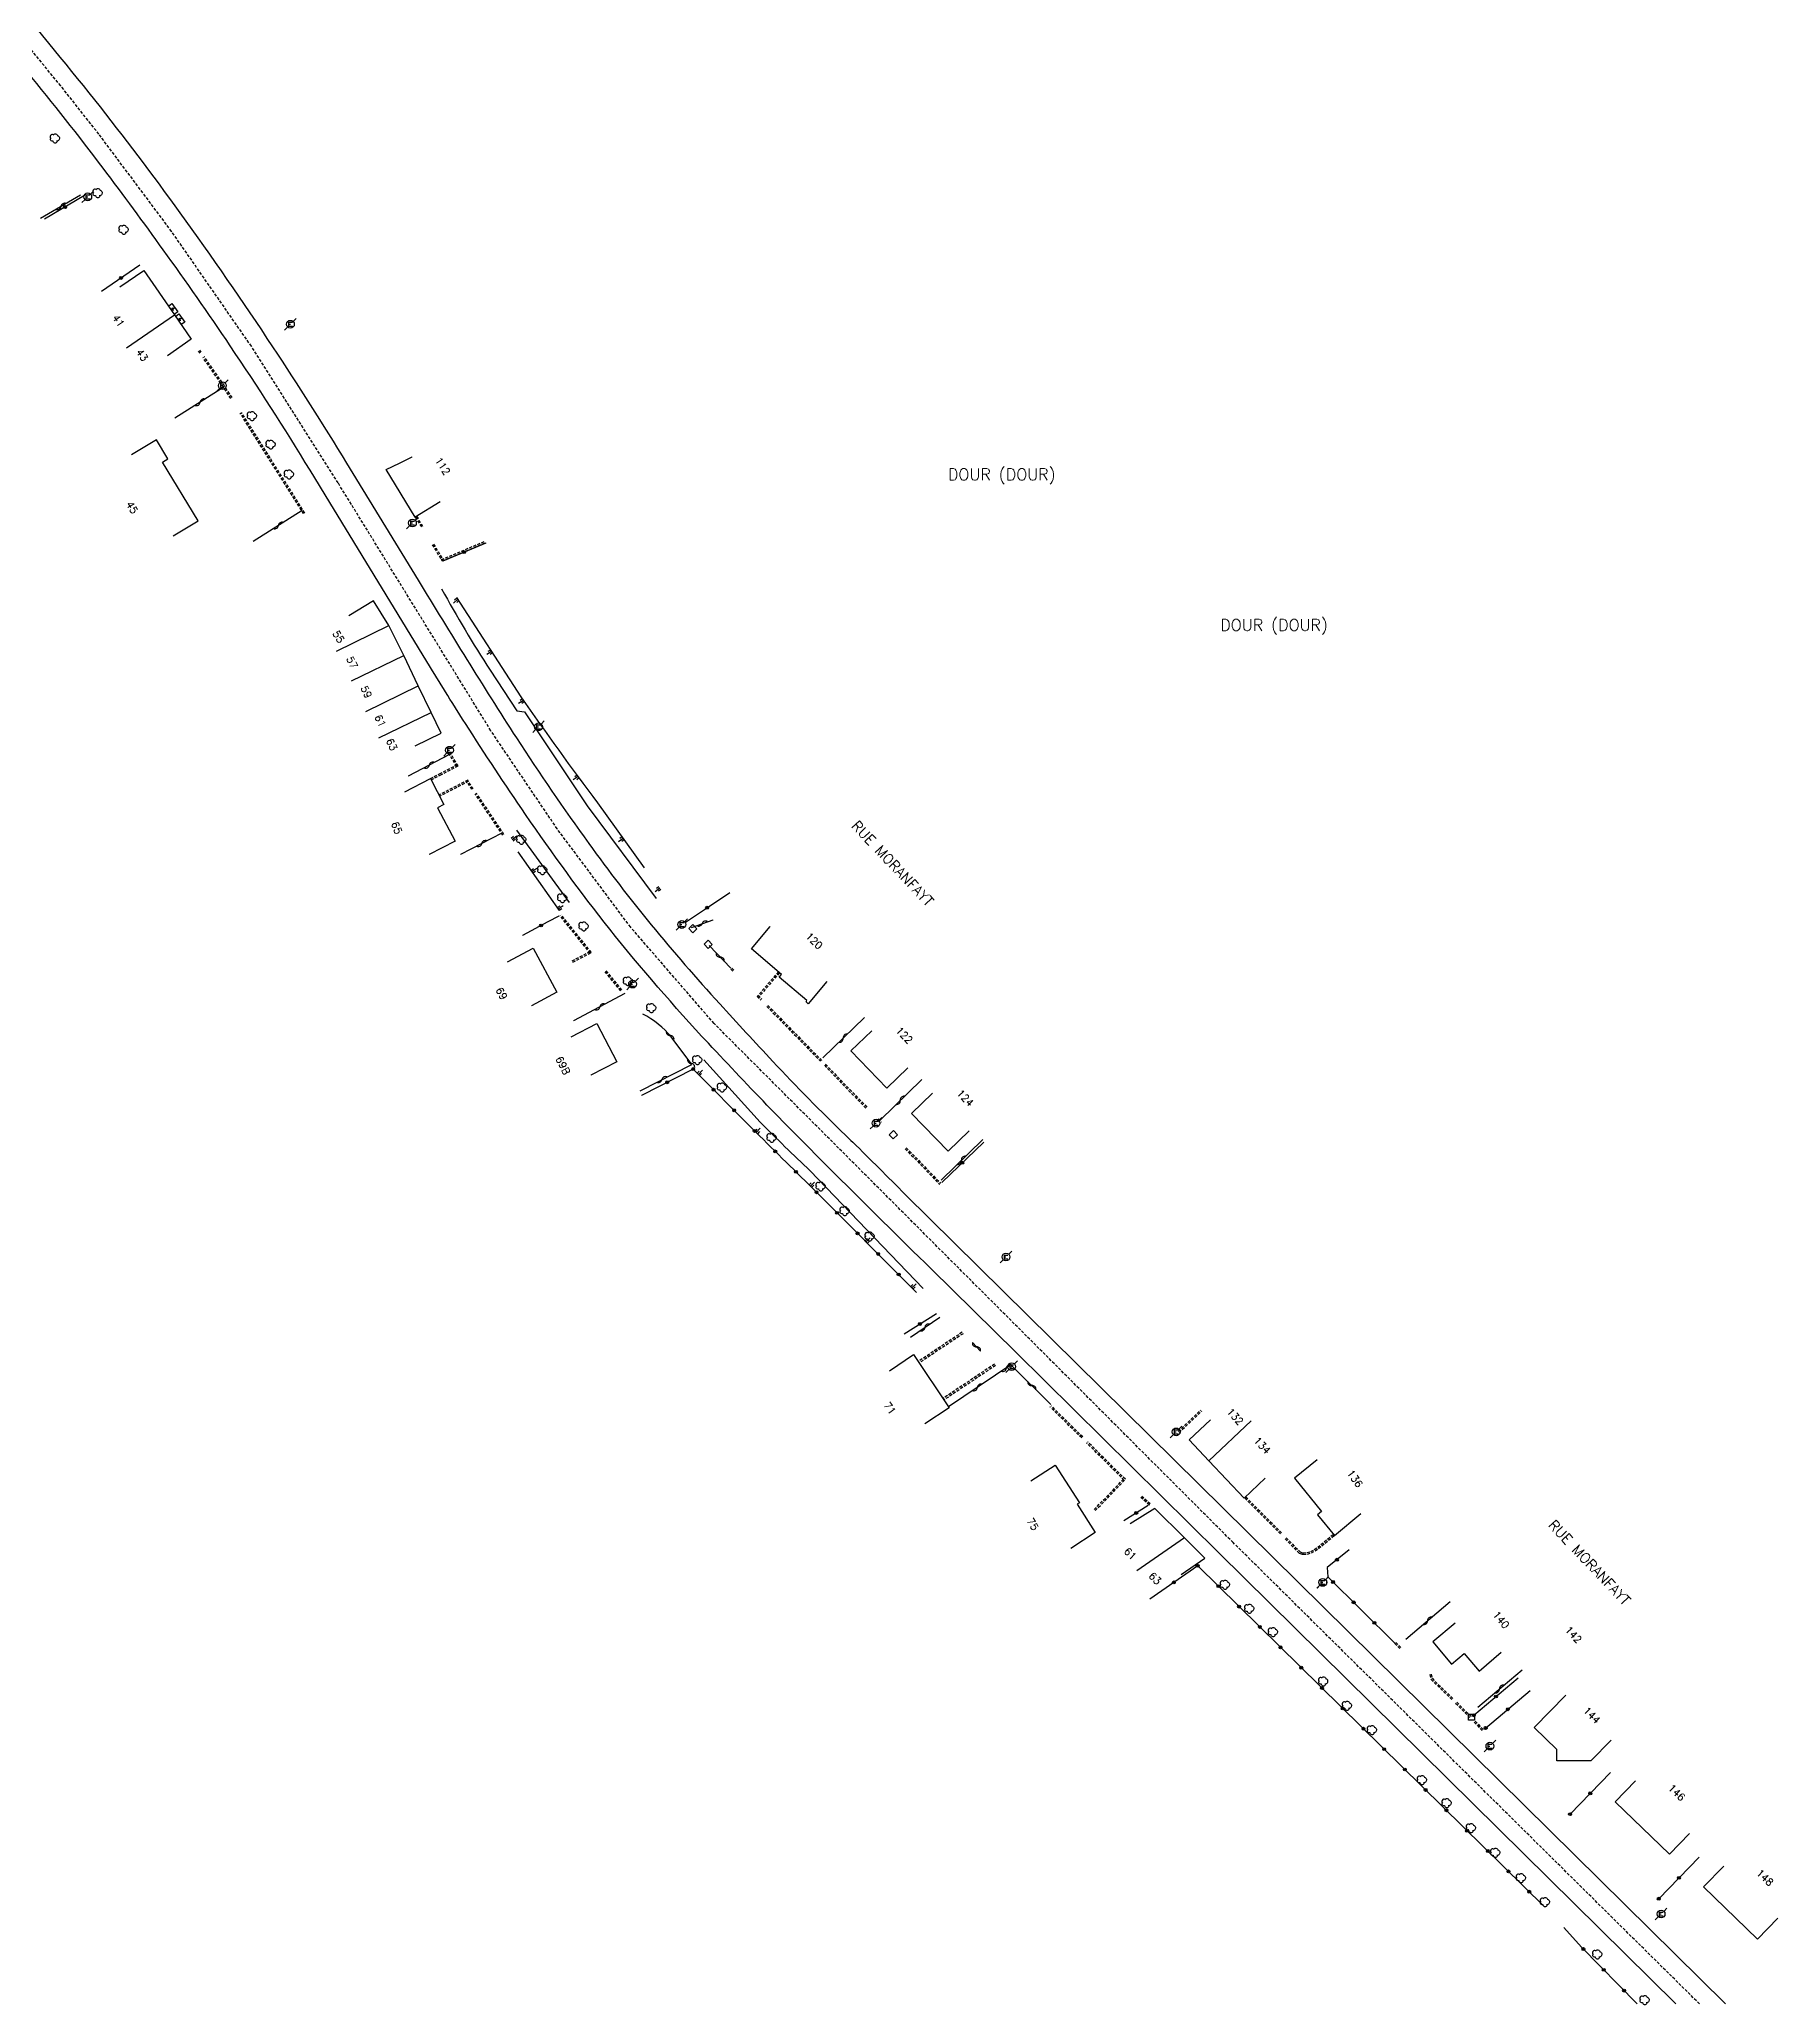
# Model space of a CAD drawing. Header units: millimetres. Extents: x 109000 to 110000, y 120000 to 121000.
# Drawn here: x 109311.5 to 109610.7, y 119999.9 to 120338 of the extents above; entities that cross this region are included whole.
import ezdxf
from ezdxf.enums import TextEntityAlignment as Align

# ---------------------------------------------------------------- set-up
doc = ezdxf.new("R2010")
doc.units = ezdxf.units.MM
doc.linetypes.add('DASHED', pattern=[0.75, 0.5, -0.25])
doc.layers.get('0').update_dxf_attribs({"linetype": 'CONTINUOUS'})
for name, color, linetype in [('W0001', 6, 'DASHED'), ('W0008', 7, 'CONTINUOUS'), ('W0100', 7, 'CONTINUOUS'), ('W0112', 1, 'DASHED'), ('W0211', 2, 'CONTINUOUS'), ('W0300', 7, 'CONTINUOUS'), ('W0310', 3, 'CONTINUOUS'), ('W0322', 7, 'CONTINUOUS'), ('W0471', 7, 'CONTINUOUS'), ('W0980', 7, 'CONTINUOUS'), ('W0989', 7, 'CONTINUOUS'), ('W0991', 7, 'CONTINUOUS'), ('W1102', 7, 'CONTINUOUS')]:
    doc.layers.add(name, color=color, linetype=linetype)
doc.styles.get("Standard").update_dxf_attribs({"font": 'romans.shx', "width": 0.85})

# ---------------------------------------------------------------- blocks, each defined once
blk = doc.blocks.new('T300')
for p, q in [((-0.8, 0.51), (-0.86, 0.34)), ((-0.86, 0.34), (-0.86, 0.17)), ((-0.86, 0.17), (-0.74, 0.06)), ((-0.69, 0.63), (-0.8, 0.51)), ((-0.8, -0.06), (-0.74, 0.06)), ((-0.74, 0.06), (-0.69, 0.11)), ((-0.57, 0.69), (-0.69, 0.63)), ((-0.46, 0.69), (-0.57, 0.69)), ((-0.29, 0.63), (-0.46, 0.69)), ((-0.29, 0.63), (-0.17, 0.74)), ((-0.23, 0.57), (-0.29, 0.63)), ((-0.17, 0.74), (-0.06, 0.8)), ((-0.06, 0.8), (0.06, 0.8)), ((0.06, 0.8), (0.23, 0.74)), ((0.23, 0.74), (0.34, 0.63)), ((0.34, 0.63), (0.4, 0.51)), ((0.46, 0.46), (0.34, 0.46)), ((0.4, 0.51), (0.4, 0.46)), ((0.57, 0.4), (0.46, 0.46)), ((0.57, 0.4), (0.69, 0.29)), ((0.69, 0.29), (0.74, 0.17)), ((0.74, 0.06), (0.69, -0.17)), ((0.74, 0.17), (0.74, 0.06)), ((-0.8, -0.17), (-0.8, -0.06)), ((-0.8, -0.23), (-0.8, -0.17)), ((-0.74, -0.34), (-0.8, -0.23)), ((-0.69, -0.4), (-0.74, -0.34)), ((-0.51, -0.46), (-0.69, -0.4)), ((-0.4, -0.46), (-0.51, -0.46)), ((-0.4, -0.46), (-0.34, -0.46)), ((-0.34, -0.46), (-0.34, -0.4)), ((-0.34, -0.51), (-0.34, -0.46)), ((-0.29, -0.63), (-0.34, -0.51)), ((-0.17, -0.74), (-0.29, -0.63)), ((-0.06, -0.8), (-0.17, -0.74)), ((0.06, -0.8), (-0.06, -0.8)), ((0.17, -0.74), (0.06, -0.8)), ((0.23, -0.69), (0.17, -0.74)), ((0.29, -0.46), (0.23, -0.46)), ((0.29, -0.63), (0.23, -0.69)), ((0.46, -0.4), (0.29, -0.46)), ((0.34, -0.51), (0.29, -0.63)), ((0.34, -0.51), (0.34, -0.46)), ((0.57, -0.34), (0.46, -0.4)), ((0.63, -0.29), (0.57, -0.34)), ((0.69, -0.17), (0.63, -0.29))]:
    blk.add_line(p, q)
blk = doc.blocks.new('T471')
for p, q in [((-0.333334, 0.333334), (-0.333334, -0.333334)), ((-0.333334, 0.333334), (0.333334, 0.333334)), ((-0.333334, 0), (0, 0)), ((0.500001, 0.500001), (1.000002, 1.000002)), ((-0.500001, -0.500001), (-1.000002, -1.000002)), ((-0.333334, -0.333334), (0.333334, -0.333334))]:
    blk.add_line(p, q)
blk.add_ellipse((0, 0), major_axis=(0.471405, 0.471405), ratio=1, start_param=5.4977871438, end_param=11.780972451)
blk = doc.blocks.new('t112o')
at = {"color": 0, "linetype": 'Continuous'}
for p, q in [((-0.5, 0.5), (0.5, 0.5)), ((-0.5, -0.5), (-0.5, 0.5)), ((0.5, 0.5), (0.5, -0.5)), ((0.5, -0.5), (-0.5, -0.5))]:
    blk.add_line(p, q, dxfattribs=at)
blk = doc.blocks.new('t322o')
at = {"color": 0, "linetype": 'Continuous'}
for radius in [0.25, 0.15]:
    blk.add_circle((0, 0), radius, dxfattribs=at)
blk = doc.blocks.new('t310o')
at = {"color": 0, "linetype": 'Continuous'}
for centre, start, end in [((-0.5, 0.38), 216.8699, 323.1304), ((0.5, -0.37), 36.8699, 143.1303)]:
    blk.add_arc(centre, 0.625, start, end, dxfattribs=at)
blk = doc.blocks.new('t211o')
at = {"color": 0, "linetype": 'Continuous'}
for p, q in [((-0.29, 0.5), (-0.29, 0)), ((0, 1), (0, 0)), ((0.29, 0.5), (0.29, 0))]:
    blk.add_line(p, q, dxfattribs=at)

msp = doc.modelspace()

# ---------------------------------------------------------------- linework, layer by layer
at = {"layer": 'W0001'}
msp.add_lwpolyline([(109597.26, 120000), (109517, 120079.36), (109427.66, 120168.66), (109413.28, 120185.26), (109400.67, 120202.14), (109389.25, 120219.03), (109362.97, 120261.65), (109348.03, 120285.17), (109334.3, 120304.94), (109321.78, 120321.68), (109315.22, 120329.98), (109307.22, 120339.71), (109208.82, 120457.82), (109161.35, 120514.74), (109116.38, 120568.63), (109116.38, 120568.63)], dxfattribs=at)
at = {"layer": 'W0008'}
for points in [[(109118.71, 120570.53), (109154.35, 120527.82), (109161.64, 120519.09), (109209.69, 120461.46), (109289.03, 120366.23), (109305.04, 120347.03, -0.0061), (109321.04, 120327.56, -0.011), (109335.73, 120308.12, -0.0107), (109351.69, 120285.07, -0.0085), (109364.43, 120265.03), (109376.75, 120244.94, 0.0068), (109393.64, 120217.79, 0.0126), (109406.1, 120199.64, 0.0147), (109416.85, 120185.62, 0.0122), (109428.64, 120172.06, 0.0049), (109437.78, 120162.14, 0.0137), (109450.31, 120149.42, -0.0006), (109451.54, 120148.25, -0.0036), (109460.56, 120139.24), (109519.46, 120081.15), (109601.76, 120000)], [(109593.18, 120000), (109514.54, 120077.58), (109479.59, 120112.1), (109465.01, 120126.45, -0.0018), (109448.44, 120142.81, -0.0101), (109426.69, 120165.26, -0.0187), (109409.71, 120184.89, -0.0173), (109395.23, 120204.63, -0.0088), (109384.87, 120220.27, -0.0045), (109378.85, 120229.93), (109361.51, 120258.27), (109358.14, 120263.83, 0.0126), (109344.38, 120285.27, 0.0072), (109332.87, 120301.76, 0.0062), (109322.52, 120315.81, 0.0117), (109309.4, 120332.4)]]:
    msp.add_lwpolyline(points, format="xyb", dxfattribs=at)
at = {"layer": 'W0100'}
for p, q in [((109334.86, 120291.79), (109334.25, 120291.37)), ((109334.47, 120291.76), (109334.25, 120291.37)), ((109334.25, 120291.37), (109334.7, 120291.43)), ((109336.07, 120290.03), (109335.46, 120289.61)), ((109335.69, 120290), (109335.46, 120289.61)), ((109335.46, 120289.61), (109335.91, 120289.67))]:
    msp.add_line(p, q, dxfattribs=at)
for points in [[(109325.39, 120295.38), (109329.51, 120298.22), (109334.78, 120290.6), (109337.69, 120286.37), (109333.58, 120283.52), (109333.58, 120283.52)], [(109333.75, 120292.08), (109334.36, 120292.5), (109335.35, 120291.07), (109334.74, 120290.65), (109334.74, 120290.65)], [(109334.97, 120290.31), (109335.56, 120290.73), (109336.58, 120289.32), (109335.95, 120288.89), (109335.95, 120288.89)], [(109334.58, 120252.56), (109338.86, 120255.16), (109332.75, 120265.24), (109333.67, 120265.79), (109331.69, 120269.07), (109327.41, 120266.48), (109327.41, 120266.48)], [(109380.5, 120258.39), (109376.23, 120255.77), (109371.21, 120263.98), (109373.5, 120265.08), (109375.72, 120266.14), (109375.72, 120266.14)], [(109376.21, 120216.4), (109380.71, 120218.59), (109378.97, 120222.16), (109376.74, 120226.73), (109374.26, 120231.97), (109371.7, 120237.11), (109369.08, 120241.39), (109364.81, 120238.78), (109364.81, 120238.78)], [(109374.42, 120208.51), (109378.85, 120210.83), (109381.18, 120206.36), (109380.08, 120205.78), (109383.09, 120200.04), (109378.65, 120197.72), (109378.65, 120197.72)], [(109447.08, 120175.87), (109443.86, 120172.04), (109443.52, 120172.38), (109443.65, 120172.59), (109438.86, 120176.63), (109439.25, 120177.1), (109434.1, 120181.5), (109437.32, 120185.32), (109437.32, 120185.32)], [(109392.14, 120179.27), (109396.55, 120181.64), (109400.63, 120174.03), (109396.22, 120171.67), (109396.22, 120171.67)], [(109403.05, 120166.34), (109407.48, 120168.65), (109410.91, 120162.09), (109406.48, 120159.77), (109406.48, 120159.77)], [(109461.01, 120161.01), (109457.42, 120157.53), (109451.21, 120163.94), (109454.8, 120167.42), (109454.8, 120167.42)], [(109471.55, 120150.17), (109467.96, 120146.69), (109461.67, 120153.18), (109465.26, 120156.66), (109465.26, 120156.66)], [(109457.85, 120108.91), (109462, 120111.69), (109468.11, 120102.55), (109463.96, 120099.77), (109463.96, 120099.77)], [(109522.53, 120090.45), (109518.89, 120087.02), (109512.82, 120093.44), (109509.46, 120097.03), (109513.1, 120100.46), (109513.1, 120100.46)], [(109482.16, 120089.95), (109486.36, 120092.67), (109490.54, 120086.22), (109490.14, 120085.95), (109493.27, 120081.07), (109489.07, 120078.35), (109489.07, 120078.35)], [(109531.44, 120093.59), (109527.57, 120090.43), (109532.23, 120084.73), (109531.52, 120084.15), (109534.42, 120080.6), (109539, 120084.35), (109539, 120084.35)], [(109508.03, 120073.86), (109512.14, 120076.7), (109508.65, 120080.18), (109503.51, 120085.24), (109499.28, 120082.57), (109499.28, 120082.57)], [(109555.2, 120065.48), (109551.38, 120062.26), (109554.59, 120058.46), (109556.76, 120060.3), (109559.34, 120057.25), (109563.16, 120060.48), (109563.16, 120060.48)], [(109582.08, 120045.39), (109578.57, 120041.83), (109572.71, 120041.78), (109572.72, 120043.73), (109568.82, 120047.56), (109574.24, 120053.09), (109574.24, 120053.09)], [(109595.57, 120029.31), (109592.09, 120025.73), (109582.78, 120034.77), (109586.26, 120038.36), (109586.26, 120038.36)], [(109610.73, 120014.71), (109607.24, 120011.13), (109597.98, 120020.13), (109601.47, 120023.71), (109601.47, 120023.71)]]:
    msp.add_lwpolyline(points, dxfattribs=at)
at = {"layer": 'W0112'}
for p, q in [((109339.2, 120283.99), (109338.96, 120284.32)), ((109339.41, 120284.13), (109339.16, 120284.47)), ((109342.79, 120278.81), (109339.72, 120283.23)), ((109342.99, 120278.96), (109339.93, 120283.37)), ((109344.51, 120276.19), (109342.78, 120278.82)), ((109344.72, 120276.33), (109342.99, 120278.96)), ((109357.03, 120256.34), (109346.11, 120273.66)), ((109357.24, 120256.47), (109346.32, 120273.79)), ((109376.23, 120255.78), (109377.33, 120254.02)), ((109376.45, 120255.91), (109377.54, 120254.15)), ((109380.75, 120248.47), (109388.13, 120251.57)), ((109379.16, 120251.02), (109380.85, 120248.24)), ((109379.38, 120251.15), (109381.06, 120248.37)), ((109380.85, 120248.24), (109388.23, 120251.33)), ((109383.39, 120212.85), (109381.85, 120215.39)), ((109383.6, 120212.98), (109382.06, 120215.52)), ((109378.85, 120210.82), (109380.41, 120211.62)), ((109378.97, 120210.59), (109380.52, 120211.39)), ((109380.41, 120211.62), (109383.49, 120213.21)), ((109380.52, 120211.39), (109383.6, 120212.98)), ((109385.26, 120210.51), (109380.34, 120207.97)), ((109385.37, 120210.29), (109380.45, 120207.75)), ((109386, 120208.91), (109385.05, 120210.37)), ((109386.21, 120209.04), (109385.26, 120210.51)), ((109391.3, 120201.06), (109386.55, 120208.16)), ((109391.51, 120201.2), (109386.76, 120208.3)), ((109406.36, 120180.74), (109401.14, 120187.22)), ((109406.55, 120180.9), (109401.33, 120187.38)), ((109403.24, 120179.44), (109406.44, 120181.12)), ((109403.36, 120179.21), (109406.55, 120180.9)), ((109411.6, 120174.27), (109408.79, 120177.73)), ((109411.8, 120174.43), (109408.98, 120177.88)), ((109430.54, 120178.02), (109430.93, 120177.64)), ((109430.72, 120178.2), (109431.1, 120177.82)), ((109438.73, 120177.55), (109435.1, 120173.3)), ((109438.92, 120177.38), (109435.29, 120173.14)), ((109435.1, 120173.3), (109435.7, 120172.68)), ((109435.28, 120173.48), (109435.88, 120172.85)), ((109436.76, 120171.59), (109445.99, 120162.15)), ((109436.94, 120171.76), (109446.17, 120162.32)), ((109446.65, 120161.47), (109453.84, 120154.04)), ((109446.83, 120161.65), (109454.02, 120154.22)), ((109455.71, 120152.09), (109456.25, 120151.52)), ((109455.89, 120152.26), (109456.43, 120151.69)), ((109460.57, 120147.1), (109466.5, 120140.99)), ((109460.75, 120147.27), (109466.68, 120141.16)), ((109470.35, 120115.54), (109462.8, 120110.49)), ((109470.51, 120115.29), (109462.97, 120110.25)), ((109475.93, 120110.06), (109467.05, 120104.13)), ((109476.1, 120109.82), (109467.22, 120103.88)), ((109490.94, 120097.36), (109485.52, 120102.69)), ((109491.11, 120097.54), (109485.7, 120102.87)), ((109507.54, 120098.49), (109511.47, 120102.19)), ((109507.71, 120098.31), (109511.64, 120102.01)), ((109498.27, 120090.06), (109491.79, 120096.51)), ((109498.45, 120090.24), (109491.97, 120096.69)), ((109493.1, 120085.04), (109498.27, 120090.41)), ((109493.28, 120084.86), (109498.45, 120090.24)), ((109502.58, 120085.81), (109501.14, 120087.1)), ((109502.74, 120086), (109501.3, 120087.29)), ((109518.99, 120087.03), (109525.16, 120080.84)), ((109519.16, 120087.21), (109525.34, 120081.02)), ((109525.95, 120080.01), (109528.24, 120077.67)), ((109526.13, 120080.19), (109528.42, 120077.85)), ((109532.11, 120079), (109534.26, 120080.79)), ((109532.27, 120078.8), (109534.42, 120080.6)), ((109528.24, 120077.67), (109528.38, 120077.56)), ((109528.38, 120077.56), (109528.54, 120077.47)), ((109528.42, 120077.85), (109528.52, 120077.76)), ((109528.52, 120077.76), (109528.64, 120077.7)), ((109528.54, 120077.47), (109528.71, 120077.41)), ((109528.64, 120077.7), (109528.78, 120077.65)), ((109528.71, 120077.41), (109528.89, 120077.37)), ((109528.78, 120077.65), (109528.93, 120077.61)), ((109528.89, 120077.37), (109529.08, 120077.34)), ((109528.93, 120077.61), (109529.1, 120077.59)), ((109529.08, 120077.34), (109529.79, 120077.38)), ((109529.1, 120077.59), (109529.74, 120077.63)), ((109529.74, 120077.63), (109530.37, 120077.83)), ((109529.79, 120077.38), (109530.46, 120077.6)), ((109530.37, 120077.83), (109530.97, 120078.15)), ((109530.46, 120077.6), (109531.11, 120077.94)), ((109530.97, 120078.15), (109531.56, 120078.55)), ((109531.11, 120077.94), (109531.71, 120078.35)), ((109531.56, 120078.55), (109532.11, 120079)), ((109531.71, 120078.35), (109532.27, 120078.8)), ((109544.99, 120062.19), (109545.92, 120061.25)), ((109544.81, 120062.01), (109545.75, 120061.07)), ((109550.85, 120056.64), (109551.07, 120055.82)), ((109551.07, 120055.82), (109554.71, 120052.28)), ((109551.09, 120056.71), (109551.31, 120055.89)), ((109551.24, 120056), (109554.88, 120052.45)), ((109555.3, 120051.71), (109557.76, 120049.24)), ((109555.48, 120051.88), (109557.94, 120049.42)), ((109558.66, 120048.65), (109560.03, 120047.19)), ((109558.48, 120048.48), (109559.85, 120047.02))]:
    msp.add_line(p, q, dxfattribs=at)
at = {"layer": 'W0211'}
for points in [[(109380.78, 120243.43, 0.0173), (109389.11, 120229.44), (109393.73, 120222.45), (109395.06, 120222.25), (109405.83, 120206.11), (109417.68, 120190.16), (109417.68, 120190.16)], [(109415.68, 120195.45), (109407.69, 120206.61, -0.0112), (109394.48, 120224.88), (109383.39, 120241.93), (109383.39, 120241.93)], [(109463.63, 120123.05), (109444.21, 120143.29, -0.0076), (109435.59, 120151.7), (109425.91, 120162.42), (109425.91, 120162.42)]]:
    msp.add_lwpolyline(points, format="xyb", dxfattribs=at)
for points in [[(109402.8, 120189.46), (109393.73, 120201.9), (109393.73, 120201.9)], [(109393.88, 120198.18), (109401.02, 120188.12), (109401.02, 120188.12)]]:
    msp.add_lwpolyline(points, dxfattribs=at)
at = {"layer": 'W0310'}
for points in [[(109318.63, 120311.19), (109311.72, 120307.17), (109311.72, 120307.17)], [(109343.32, 120278.14), (109334.87, 120272.81), (109334.87, 120272.81)], [(109356.8, 120256.94), (109348.34, 120251.6), (109348.34, 120251.6)], [(109382.11, 120214.93), (109375.02, 120211.22), (109375.02, 120211.22)], [(109391.13, 120201.42), (109384.04, 120197.71), (109384.04, 120197.71)], [(109423.8, 120185.18), (109427.52, 120186.52), (109427.52, 120186.52)], [(109430.54, 120178.15), (109426.8, 120182.09), (109426.8, 120182.09)], [(109412.31, 120173.83), (109403.5, 120169.11), (109403.5, 120169.11)], [(109446.4, 120162.73), (109453.57, 120169.69), (109453.57, 120169.69)], [(109456.23, 120152.05), (109463.4, 120159.01), (109463.4, 120159.01)], [(109466.73, 120141.72), (109473.91, 120148.68), (109473.91, 120148.68)], [(109461.49, 120114.69), (109466.55, 120118.12), (109466.55, 120118.12)], [(109472.14, 120113.76), (109473.55, 120112.26), (109473.55, 120112.26)], [(109485.63, 120103.12), (109478.77, 120109.91), (109468, 120102.72), (109468, 120102.72)], [(109546.72, 120062.74), (109554.35, 120069.19), (109554.35, 120069.19)], [(109559.12, 120051.03), (109566.76, 120057.48), (109566.76, 120057.48)]]:
    msp.add_lwpolyline(points, dxfattribs=at)
msp.add_lwpolyline([(109414.92, 120157.1), (109423.83, 120161.63), (109420.31, 120166.37, 0.0947), (109415.42, 120170.29), (109415.42, 120170.29)], format="xyb", dxfattribs=at)
at = {"layer": 'W0322'}
for points in [[(109319.32, 120311.08), (109312.41, 120307.05), (109312.41, 120307.05)], [(109328.81, 120299.15), (109322.24, 120294.58), (109322.24, 120294.58)], [(109381.04, 120248.23), (109388.42, 120251.33), (109388.42, 120251.33)], [(109422.73, 120186.1), (109426.22, 120188.41), (109430.39, 120191.17), (109430.39, 120191.17)], [(109400.97, 120187.14), (109399.08, 120186.14), (109394.67, 120183.8), (109394.67, 120183.8)], [(109466.89, 120141.3), (109474.07, 120148.26), (109474.07, 120148.26)], [(109460.39, 120115.25), (109465.93, 120118.75), (109465.93, 120118.75)], [(109502.39, 120085.76), (109498.17, 120083.08), (109498.17, 120083.08)], [(109536.96, 120078.08), (109533.2, 120075.07), (109533.3, 120073.46), (109544.86, 120062.02), (109544.86, 120062.02)], [(109570.59, 120016.69), (109510.9, 120075.35), (109502.69, 120069.64), (109502.69, 120069.64)], [(109558.41, 120049.64), (109566.04, 120056.09), (109566.04, 120056.09)], [(109560.46, 120047.45), (109568.1, 120053.9), (109568.1, 120053.9)], [(109574.98, 120032.63), (109581.95, 120039.8), (109581.95, 120039.8)], [(109590.25, 120018.08), (109597.21, 120025.26), (109597.21, 120025.26)], [(109586.52, 120000), (109576.96, 120009.76), (109573.92, 120013.13), (109573.92, 120013.13)]]:
    msp.add_lwpolyline(points, dxfattribs=at)
msp.add_lwpolyline([(109462.53, 120122.39), (109444.63, 120140.3, -0.0006), (109434.2, 120150.62), (109424.07, 120160.81), (109415.15, 120156.28), (109415.15, 120156.28)], format="xyb", dxfattribs=at)
at = {"layer": 'W1102'}
for points in [[(109326.55, 120284.91), (109334.78, 120290.6), (109334.78, 120290.6)], [(109362.71, 120232.74), (109371.7, 120237.11), (109371.7, 120237.11)], [(109365.26, 120227.6), (109374.26, 120231.97), (109374.26, 120231.97)], [(109367.75, 120222.36), (109376.74, 120226.73), (109376.74, 120226.73)], [(109369.98, 120217.79), (109378.97, 120222.16), (109378.97, 120222.16)], [(109520.09, 120100.3), (109512.82, 120093.44), (109512.82, 120093.44)], [(109508.65, 120080.18), (109500.43, 120074.5), (109500.43, 120074.5)]]:
    msp.add_lwpolyline(points, dxfattribs=at)

# ---------------------------------------------------------------- block references
at = {"layer": 'W0112', "rotation": 314.2271000000001}
for p in [(109424.02, 120184.97), (109426.66, 120182.28), (109458.52, 120149.52)]:
    msp.add_blockref('t112o', p, dxfattribs=at)
at = {"layer": 'W0112'}
msp.add_blockref('t112o', (109558.03, 120049.31), dxfattribs=at)
at = {"layer": 'W0211'}
for p, rotation in [((109383.57, 120241.65), 130.6947534245892), ((109389.38, 120232.72), 123.0338383918213), ((109394.85, 120224.31), 123.0685545615979), ((109404.26, 120211.19), 125.4308770415846), ((109392.93, 120200.28), 306.7018047164665), ((109412.01, 120200.57), 125.5988459655367), ((109396.33, 120194.74), 305.3523789485137), ((109418.34, 120192), 127.8135307485246), ((109400.86, 120188.35), 302.1197323875143), ((109424.97, 120159.9), 314.8336249522999), ((109434.92, 120149.9), 317.2930851108536), ((109444.25, 120140.67), 315.0567329902958), ((109453.85, 120131.07), 314.9761569634726), ((109461.73, 120123.19), 314.9761569637674)]:
    msp.add_blockref('t211o', p, dxfattribs=dict(at, rotation=rotation))
at = {"layer": 'W0300'}
for p in [(109314.26, 120320.93), (109321.61, 120311.49), (109326.09, 120305.21), (109348.17, 120273.15), (109351.38, 120268.24), (109354.55, 120263.12), (109394.51, 120200.24), (109398.14, 120195.04), (109401.59, 120190.2), (109405.26, 120185.37), (109412.89, 120175.91), (109416.89, 120171.28), (109424.83, 120162.33), (109429.07, 120157.63), (109437.61, 120148.99), (109446.03, 120140.63), (109450.17, 120136.39), (109454.5, 120131.99), (109515.65, 120072.1), (109519.81, 120067.95), (109523.9, 120063.95), (109532.53, 120055.44), (109536.61, 120051.25), (109540.94, 120047.06), (109549.55, 120038.48), (109553.76, 120034.5), (109557.97, 120030.2), (109562.16, 120025.97), (109566.56, 120021.61), (109570.72, 120017.47), (109579.73, 120008.5), (109587.85, 120000.65)]:
    msp.add_blockref('T300', p, dxfattribs=at)
at = {"layer": 'W0310'}
for p, rotation in [((109315.26, 120309.23), 210.199625538942), ((109339.2, 120275.54), 212.2265131668428), ((109352.68, 120254.34), 212.2260284745828), ((109378.66, 120213.12), 207.5945262220353), ((109387.67, 120199.61), 207.5945262220353), ((109425.61, 120185.84), 19.75650105851684), ((109428.72, 120180.07), 133.5555482427282), ((109408.02, 120171.53), 208.2018404402626), ((109420.11, 120166.59), 131.4831786488647), ((109449.89, 120166.12), 44.13336638750278), ((109423.71, 120161.79), 126.6521288125355), ((109418.67, 120159), 26.94351386534757), ((109459.72, 120155.44), 44.13377760890923), ((109470.23, 120145.11), 44.10459842493352), ((109463.95, 120116.36), 34.16290927152224), ((109472.83, 120113.03), 313.3691529630877), ((109477.98, 120109.38), 213.7472276232334), ((109472.99, 120106.05), 213.7472276232334), ((109482.36, 120106.36), 135.2891179720433), ((109550.44, 120065.89), 40.19584928893071), ((109562.84, 120054.17), 40.19628693740152)]:
    msp.add_blockref('t310o', p, dxfattribs=dict(at, rotation=rotation))
at = {"layer": 'W0322'}
for p, rotation in [((109315.96, 120309.12), 210.199625538942), ((109325.61, 120296.92), 214.7854298253124), ((109384.64, 120249.74), 22.78800521813661), ((109426.46, 120188.57), 33.54323301121138), ((109397.9, 120185.51), 207.9693546439123), ((109424.07, 120160.81), 206.9432542525333), ((109419.61, 120158.55), 206.9432542525333), ((109427.59, 120157.26), 134.8336249525262), ((109431.12, 120153.72), 134.8336249525262), ((109434.64, 120150.18), 135.2464992583584), ((109438.2, 120146.66), 135.2933274778494), ((109441.75, 120143.14), 135.3401556973404), ((109470.39, 120144.7), 44.10459842493352), ((109445.3, 120139.62), 134.9761569637691), ((109448.84, 120136.09), 134.9761569637691), ((109452.37, 120132.55), 134.9761569637691), ((109455.91, 120129.01), 134.9761569637691), ((109459.44, 120125.48), 134.9761569637691), ((109463.09, 120116.96), 32.28898529526565), ((109500.33, 120084.45), 212.3637071871875), ((109510.9, 120075.35), 214.8261864819146), ((109534.86, 120076.4), 218.7229606524523), ((109506.79, 120072.5), 214.8261864819146), ((109534.2, 120072.57), 315.3022240311479), ((109514.47, 120071.85), 135.502007575262), ((109537.75, 120069.06), 315.3022240311479), ((109518.03, 120068.34), 135.502007575262), ((109541.31, 120065.54), 315.3022240311479), ((109521.6, 120064.84), 135.502007575262), ((109525.16, 120061.33), 135.502007575262), ((109528.73, 120057.83), 135.502007575262), ((109532.3, 120054.32), 135.502007575262), ((109562.23, 120052.87), 40.19628693733784), ((109535.86, 120050.82), 135.502007575262), ((109558.41, 120049.64), 40.19628693733784), ((109564.28, 120050.68), 40.19628693740152), ((109539.43, 120047.32), 135.502007575262), ((109560.46, 120047.45), 40.19628693740152), ((109543, 120043.81), 135.502007575262), ((109546.56, 120040.31), 135.502007575262), ((109550.13, 120036.8), 135.502007575262), ((109578.46, 120036.21), 45.84515740070662), ((109553.7, 120033.3), 135.502007575262), ((109574.98, 120032.63), 45.84515740070662), ((109557.26, 120029.79), 135.502007575262), ((109560.83, 120026.29), 135.502007575262), ((109564.4, 120022.78), 135.502007575262), ((109593.73, 120021.67), 45.84515740070662), ((109567.96, 120019.28), 135.502007575262), ((109590.25, 120018.08), 45.84515740070662), ((109577.28, 120009.42), 134.4130094259354), ((109580.78, 120005.85), 134.4130094259354), ((109584.28, 120002.28), 134.4130094259354)]:
    msp.add_blockref('t322o', p, dxfattribs=dict(at, rotation=rotation))
at = {"layer": 'W0471'}
for p in [(109319.88, 120310.88), (109354.76, 120288.96), (109343.03, 120278.4), (109375.75, 120254.77), (109397.45, 120219.71), (109382.13, 120215.67), (109422.12, 120185.69), (109413.64, 120175.44), (109455.54, 120151.51), (109477.91, 120128.49), (109478.89, 120109.61), (109507.19, 120098.4), (109532.43, 120072.5), (109532.44, 120072.52), (109561.19, 120044.34), (109590.66, 120015.46)]:
    msp.add_blockref('T471', p, dxfattribs=at)

# ---------------------------------------------------------------- texts
at = {"layer": 'W0980'}
for p in [(109477.19, 120262.97), (109524.06, 120237.08)]:
    msp.add_text('DOUR (DOUR)', height=2, dxfattribs=at).set_placement(p, align=Align.MIDDLE)
at = {"layer": 'W0989'}
for p in [(109458.4, 120196.19), (109578.33, 120075.91)]:
    msp.add_text('RUE MORANFAYT', height=1.75, rotation=313.4197, dxfattribs=at).set_placement(p, align=Align.MIDDLE)
at = {"layer": 'W0991'}
for s, rotation, p in [('41', 304.6584, (109325.15, 120289.57)), ('43', 304.5655, (109329.24, 120283.66)), ('112', 302.9565, (109380.96, 120264.57)), ('45', 301.4293, (109327.5, 120257.44)), ('55', 301.5132, (109363.04, 120235.18)), ('57', 296.404, (109365.37, 120230.76)), ('59', 295.3986, (109367.82, 120225.7)), ('61', 295.9906, (109370.22, 120220.72)), ('63', 295.9173, (109372.19, 120216.66)), ('65', 291.4439, (109373.05, 120202.32)), ('120', 315.9017, (109444.89, 120182.88)), ('69', 298.2016, (109391.1, 120173.82)), ('122', 314.1337, (109460.42, 120166.65)), ('69B', 297.5601, (109401.66, 120161.44)), ('124', 314.1052, (109470.92, 120155.85)), ('71', 303.7472, (109457.93, 120102.48)), ('132', 313.111, (109517.35, 120101.05)), ('134', 313.4079, (109522.03, 120096.07)), ('136', 304.8781, (109537.97, 120090.37)), ('75', 300.7893, (109482.51, 120082.52)), ('61', 315.4816, (109499.3, 120077.42)), ('63', 315.0074, (109503.57, 120073.2)), ('140', 309.2267, (109563.13, 120066.06)), ('142', 312.836, (109575.56, 120063.51)), ('144', 314.9687, (109578.74, 120049.66)), ('146', 315.8452, (109593.35, 120036.35)), ('148', 315.8176, (109608.54, 120021.72))]:
    msp.add_text(s, height=1.25, rotation=rotation, dxfattribs=at).set_placement(p, align=Align.MIDDLE)

doc.saveas('drawing.dxf')
